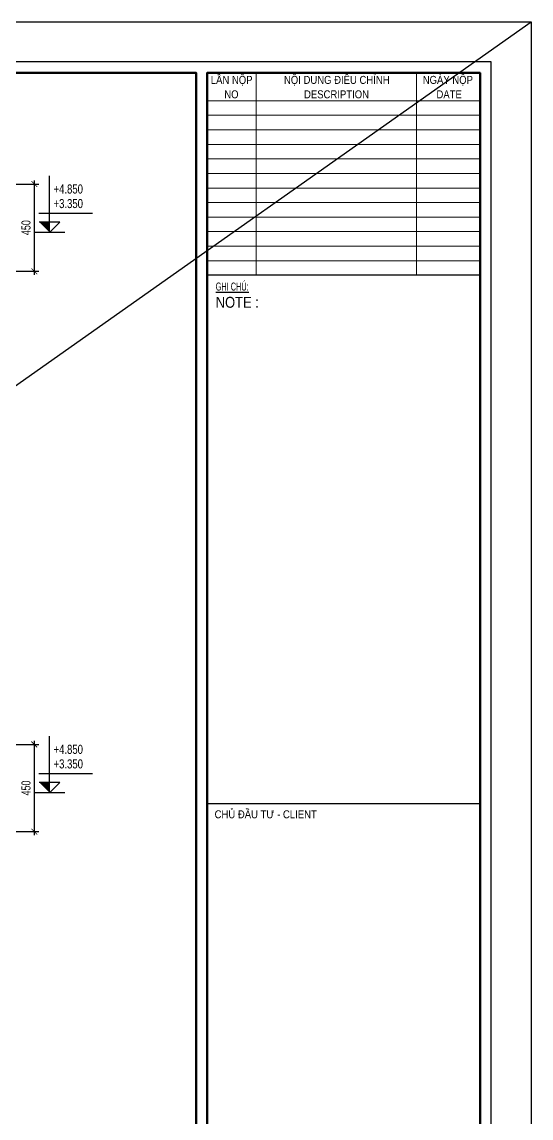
# Model space of a CAD drawing. Header units: millimetres. Extents: x 0 to 63075, y 0 to 44550.
# Drawn here: x 52585 to 63075, y 21943 to 44550 of the extents above; entities that cross this region are included whole.
import ezdxf

# ---------------------------------------------------------------- set-up
doc = ezdxf.new("R2010")
doc.units = ezdxf.units.MM
doc.header["$LTSCALE"] = 250
doc.header["$MEASUREMENT"] = 0
doc.header["$PDMODE"] = 3
doc.layers.get('0').update_dxf_attribs({"linetype": 'CONTINUOUS'})
doc.layers.get('Defpoints').update_dxf_attribs({"linetype": 'CONTINUOUS'})
for name, color, linetype in [('13SMTEXT', 2, 'CONTINUOUS'), ('16ALTITUDE', 1, 'CONTINUOUS'), ('CDC -TEXT KHUNG', 7, 'CONTINUOUS'), ('CDC-KHUNGTEN', 9, 'CONTINUOUS'), ('CDC.02.DIM', 1, 'CONTINUOUS')]:
    doc.layers.add(name, color=color, linetype=linetype)
doc.layers.add('KCS_Plotter', color=11, linetype='CONTINUOUS', plot=False)
doc.styles.add('ARIAL', font='arial.ttf', dxfattribs={"width": 0.6})
doc.styles.add('Arial_4', font='arial.ttf', dxfattribs={"width": 0.75, "height": 3})
doc.styles.add('KCS_SMTEXT', font='arial.ttf', dxfattribs={"width": 0.7})
doc.styles.add('KT CDC', font='arial.ttf', dxfattribs={"width": 0.85, "height": 200})
doc.dimstyles.new('KCS_DIM75 SC4', dxfattribs={"dimscale": 75, "dimtxt": 2.5, "dimasz": 1.6, "dimexe": 1.2, "dimexo": 0, "dimgap": 1, "dimtad": 1, "dimdec": 0, "dimlfac": 0.25, "dimzin": 0, "dimdsep": 46, "dimtxsty": 'KCS_SMTEXT', "dimblk": 'ARCHTICK', "dimcen": 0, "dimdle": 1, "dimclrd": 256, "dimclre": 256, "dimclrt": 2, "dimadec": 0, "dimazin": 0, "dimtfac": 1, "dimtdec": 0, "dimtix": 1, "dimtmove": 2, "dimatfit": 3, "dimfxl": 1, "dimtolj": 1, "dimtzin": 0, "dimarcsym": 0})

# ---------------------------------------------------------------- blocks, each defined once
blk = doc.blocks.new('_ArchTick')
at = {"color": 0, "linetype": 'ByBlock', "const_width": 0.15}
blk.add_lwpolyline([(-0.5, -0.5), (0.5, 0.5)], dxfattribs=at)
blk = doc.blocks.new('*D82')
at = {"layer": 'CDC.02.DIM', "lineweight": -2, "transparency": 16777216}
for p, q in [((52240, 41207), (52930, 41207)), ((52840, 41282), (52840, 39332)), ((52240, 39407), (52930, 39407))]:
    blk.add_line(p, q, dxfattribs=at)
at = {"layer": 'Defpoints', "color": 0, "transparency": 16777216}
for p in [(52240, 41207), (52240, 39407), (52840, 39407)]:
    blk.add_point(p, dxfattribs=at)
at = {"layer": 'CDC.02.DIM', "lineweight": -2, "transparency": 16777216, "xscale": 120, "yscale": 120, "zscale": 120}
for p, rotation in [((52840, 41207), 90), ((52840, 39407), 270)]:
    blk.add_blockref('_ArchTick', p, dxfattribs=dict(at, rotation=rotation))
at = {"layer": 'CDC.02.DIM', "color": 2, "transparency": 16777216, "insert": (52669, 40307), "char_height": 187.5, "attachment_point": 5, "rotation": 90, "style": 'KCS_SMTEXT'}
blk.add_mtext('\\A1;450', dxfattribs=at)
blk = doc.blocks.new('*D153')
at = {"layer": 'CDC.02.DIM', "lineweight": -2, "transparency": 16777216}
for p, q in [((52240, 29650), (52930, 29650)), ((52840, 29725), (52840, 27775)), ((52240, 27850), (52930, 27850))]:
    blk.add_line(p, q, dxfattribs=at)
at = {"layer": 'Defpoints', "color": 0, "transparency": 16777216}
for p in [(52240, 29650), (52240, 27850), (52840, 27850)]:
    blk.add_point(p, dxfattribs=at)
at = {"layer": 'CDC.02.DIM', "lineweight": -2, "transparency": 16777216, "xscale": 120, "yscale": 120, "zscale": 120}
for p, rotation in [((52840, 29650), 90), ((52840, 27850), 270)]:
    blk.add_blockref('_ArchTick', p, dxfattribs=dict(at, rotation=rotation))
at = {"layer": 'CDC.02.DIM', "color": 2, "transparency": 16777216, "insert": (52669, 28750), "char_height": 187.5, "attachment_point": 5, "rotation": 90, "style": 'KCS_SMTEXT'}
blk.add_mtext('\\A1;450', dxfattribs=at)
blk = doc.blocks.new('CDTA1')
at = {"layer": 'CDC-KHUNGTEN', "color": 6, "lineweight": 25}
blk.add_line((0, 90), (-75, 90), dxfattribs=at)
at = {"layer": 'CDC-KHUNGTEN', "color": 6, "style": 'KT CDC', "width": 0.85}
blk.add_text('CHỦ ĐẦU TƯ - CLIENT', height=2.2, dxfattribs=at).set_placement((-72.93, 86))
blk = doc.blocks.new('Khung tên chuẩn')
at = {"layer": 'CDC-KHUNGTEN', "color": 8, "lineweight": 9}
for p, q in [((76550, 58000), (76550, 52433)), ((80950, 58000), (80950, 52433)), ((82700, 57233), (75200, 57233)), ((82700, 56833), (75200, 56833)), ((82700, 56433), (75200, 56433)), ((82700, 56033), (75200, 56033)), ((82700, 55633), (75200, 55633)), ((82700, 55233), (75200, 55233)), ((82700, 54833), (75200, 54833)), ((82700, 54433), (75200, 54433)), ((82700, 54033), (75200, 54033)), ((82700, 53633), (75200, 53633)), ((82700, 53233), (75200, 53233)), ((82700, 52833), (75200, 52833))]:
    blk.add_line(p, q, dxfattribs=at)
at = {"layer": 'CDC-KHUNGTEN', "color": 6, "lineweight": 25}
blk.add_line((82700, 52433), (75200, 52433), dxfattribs=at)
at = {"layer": 'CDC-KHUNGTEN', "color": 8}
blk.add_lwpolyline([(75096, 1100), (83000, 1100), (83000, 58300), (3000, 58300), (3000, 1100), (75096, 1100)], dxfattribs=at)
at = {"layer": 'CDC-KHUNGTEN', "color": 255, "lineweight": 60}
blk.add_lwpolyline([(74900, 1400), (74900, 58000), (3300, 58000), (3300, 1400), (74900, 1400)], close=True, dxfattribs=at)
blk.add_lwpolyline([(75200, 1400), (82700, 1400), (82700, 58000), (75200, 58000), (75200, 1400)], dxfattribs=at)
at = {"layer": 'Defpoints', "color": 1, "ltscale": 0.2}
blk.add_lwpolyline([(0, 0), (0, 59400), (84100, 59400), (84100, 0), (0, 0)], close=True, dxfattribs=at)
at = {"layer": 'CDC-KHUNGTEN', "xscale": 99.99999999999999, "yscale": 99.99999999999999, "zscale": 99.99999999999999}
blk.add_blockref('CDTA1', (82700, 28900), dxfattribs=at)
at = {"layer": 'CDC -TEXT KHUNG', "color": 7, "style": 'KT CDC', "width": 0.85}
for s, p in [('NO', (75672, 57299)), ('DESCRIPTION', (77863, 57299)), ('DATE', (81501, 57299))]:
    blk.add_text(s, height=220, dxfattribs=at).set_placement(p)
at = {"layer": 'CDC -TEXT KHUNG', "char_height": 220, "attachment_point": 2, "line_spacing_factor": 0.941778, "style": 'KT CDC'}
for s, insert, width in [('LẦN NỘP', (75875, 57916), 1464.22), ('NỘI DUNG ĐIỀU CHỈNH', (78763, 57916), 3699.71), ('NGÀY NỘP', (81814, 57916), 1755.59)]:
    blk.add_mtext(s, dxfattribs=dict(at, insert=insert, width=width))
at = {"layer": 'CDC-KHUNGTEN', "color": 7, "style": 'Arial_4', "width": 0.85}
blk.add_text('NOTE :', height=300, dxfattribs=at).set_placement((75436, 51540))
at = {"layer": 'CDC-KHUNGTEN', "color": 6, "insert": (75436, 52233), "char_height": 220, "width": 1881.96, "attachment_point": 1, "style": 'ARIAL'}
blk.add_mtext('{\\LGHI CHÚ:}', dxfattribs=at)

msp = doc.modelspace()

# ---------------------------------------------------------------- linework, layer by layer
at = {"layer": '16ALTITUDE', "color": 1, "linetype": 'ByBlock'}
for p, q in [((53154.7, 40207.2, 0), (53154.7, 41375.9, 0)), ((54042.1, 40600.3, 0), (52935.8, 40600.3, 0)), ((53367.7, 40420.3, 0), (52941.6, 40420.3, 0)), ((53154.7, 40207.2, 0), (53367.7, 40420.3, 0)), ((53469.3, 40207.2, 0), (52840.1, 40207.2, 0)), ((53154.7, 28650.5, 0), (53154.7, 29819.2, 0)), ((54042.1, 29043.6, 0), (52935.8, 29043.6, 0)), ((53367.7, 28863.6, 0), (52941.6, 28863.6, 0)), ((53154.7, 28650.5, 0), (53367.7, 28863.6, 0)), ((53469.3, 28650.5, 0), (52840.1, 28650.5, 0))]:
    msp.add_line(p, q, dxfattribs=at)
at = {"layer": '16ALTITUDE'}
for points in [[(52941.6, 40420.3, 0), (53154.7, 40207.2, 0), (53154.7, 40420.3, 0)], [(52941.6, 28863.6, 0), (53154.7, 28650.5, 0), (53154.7, 28863.6, 0)]]:
    msp.add_solid(points, dxfattribs=at)
at = {"layer": 'KCS_Plotter'}
msp.add_line((0, 0), (63075, 44550), dxfattribs=at)

# ---------------------------------------------------------------- block references
at = {"xscale": 0.7500000055733835, "yscale": 0.7500000055733835, "zscale": 0.7500000055733835}
msp.add_blockref('Khung tên chuẩn', (0, 0), dxfattribs=at)

# ---------------------------------------------------------------- texts
at = {"layer": '13SMTEXT', "linetype": 'ByBlock', "style": 'ARIAL', "width": 0.75}
for s, p in [('+4.850', (53235.9, 41010.5, 0)), ('+3.350', (53235.9, 40710.5, 0)), ('+4.850', (53235.9, 29453.8, 0)), ('+3.350', (53235.9, 29153.8, 0))]:
    msp.add_text(s, height=187.5, dxfattribs=at).set_placement(p)

# ---------------------------------------------------------------- dimensions: what is measured, and where the dimension line sits
at = {"layer": 'CDC.02.DIM'}
for base, p1, p2, picture, middle in [((52840.1, 39407.2, 0), (52240.1, 41207.2, 0), (52240.1, 39407.2, 0), '*D82', (52669.4, 40307.2, 0)), ((52840.1, 27850.5, 0), (52240.1, 29650.5, 0), (52240.1, 27850.5, 0), '*D153', (52669.4, 28750.5, 0))]:
    dim = msp.add_linear_dim(base=base, p1=p1, p2=p2, angle=90, dimstyle='KCS_DIM75 SC4', dxfattribs=at)
    dim.commit()
    dim.dimension.update_dxf_attribs({"geometry": picture, "text_midpoint": middle})

doc.saveas('drawing.dxf')
